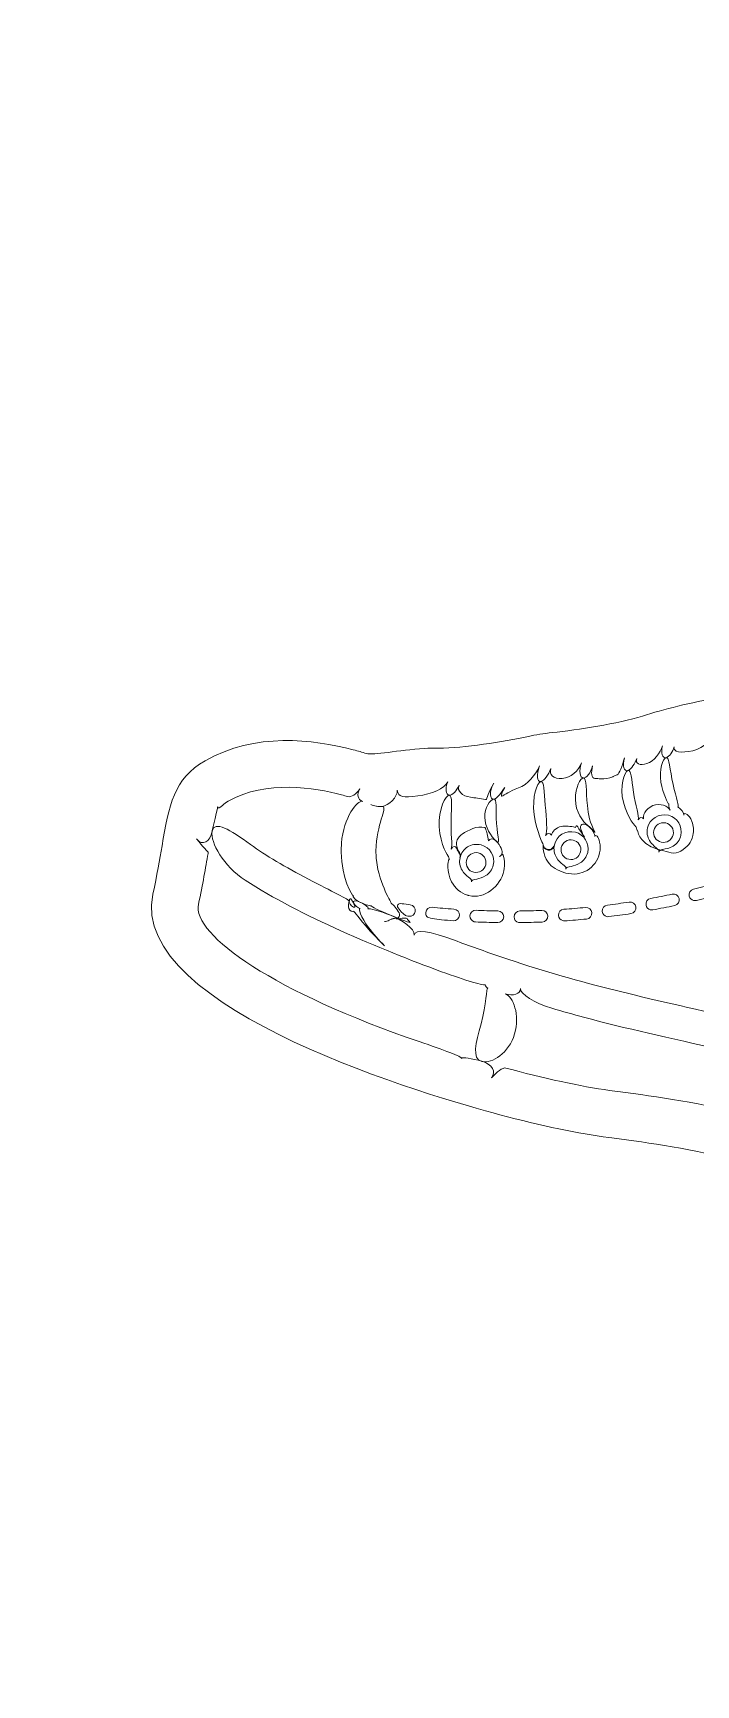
# Model space of a CAD drawing. Header units: inches. Extents: x 147 to 457, y -536 to -220.
# Drawn here: x 367.85 to 376.41, y -331.96 to -310.66 of the extents above; entities that cross this region are included whole.
import ezdxf

# ---------------------------------------------------------------- set-up
doc = ezdxf.new("R2010")
doc.units = ezdxf.units.IN
doc.header["$MEASUREMENT"] = 0
doc.layers.add('Layer 1', color=7, linetype='Continuous')

# ---------------------------------------------------------------- blocks, each defined once
blk = doc.blocks.new('block 5')
at = {"layer": 'Layer 1', "lineweight": 0}
for points in [[(303.59, -260.414), (238.257, -260.414), (183.057, -303.759), (165.153, -363.258), (165.153, -363.258), (442.028, -363.258), (442.028, -363.258), (424.123, -303.759), (368.923, -260.414), (303.59, -260.414)], [(303.59, -260.414), (253.373, -260.414), (210.944, -303.759), (197.185, -363.258), (197.185, -363.258), (409.998, -363.258), (409.998, -363.258), (396.235, -303.759), (353.809, -260.414), (303.59, -260.414)], [(303.59, -260.414), (270.146, -260.414), (241.89, -303.759), (232.725, -363.258), (232.725, -363.258), (374.457, -363.258), (374.457, -363.258), (365.291, -303.759), (337.035, -260.414), (303.59, -260.414)]]:
    blk.add_open_spline(points, degree=3, knots=[0, 0, 0, 0, 1, 1, 1, 2, 2, 2, 3, 3, 3, 3], dxfattribs=at)
blk = doc.blocks.new('block 115')
at = {"layer": 'Layer 1', "lineweight": 0}
for points, knots in [([(369.401, -321.763), (369.078, -323.253), (373.072, -324.394), (373.878, -324.606), (374.415, -324.748), (374.9, -324.851), (375.283, -324.9), (375.283, -324.9), (375.321, -324.906), (375.321, -324.906), (375.833, -324.971), (376.315, -325.035), (377.054, -325.23), (377.49, -325.346), (377.982, -325.498), (378.552, -325.697), (378.891, -325.815), (379.255, -325.927), (379.605, -326.02), (380.435, -326.239), (381.585, -326.464), (382.36, -326.289), (383.165, -326.106), (383.388, -324.948), (383.445, -324.196), (383.472, -323.865), (383.502, -323.329), (383.529, -322.997), (383.589, -322.274), (383.518, -322.024), (383.437, -321.745), (383.406, -321.636), (383.376, -321.534), (383.352, -321.39), (383.299, -321.07), (383.569, -320.351), (383.808, -319.717), (384.224, -318.603), (384.618, -317.551), (383.918, -317.241), (383.472, -317.044), (383.011, -317.281), (382.619, -317.489), (382.468, -317.571), (382.217, -317.705), (382.111, -317.683), (381.925, -317.632), (381.771, -317.502), (381.591, -317.352), (381.418, -317.204), (381.221, -317.038), (380.964, -316.934), (379.67, -316.42), (379.17, -317.203), (378.766, -317.81), (378.607, -318.049), (378.457, -318.273), (378.276, -318.418), (378.276, -318.418), (378.187, -318.493), (378.187, -318.493), (377.906, -318.727), (377.437, -319.116), (376.715, -319.228), (376.333, -319.289), (375.99, -319.378), (375.719, -319.464), (375.402, -319.564), (374.883, -319.643), (374.554, -319.677), (374.44, -319.69), (374.34, -319.706), (374.246, -319.726), (373.921, -319.797), (373.417, -319.879), (373.086, -319.877), (373.02, -319.877), (372.961, -319.878), (372.903, -319.882), (372.571, -319.902), (372.245, -319.975), (372.154, -319.947), (372.103, -319.932), (372.047, -319.915), (371.987, -319.9), (371.469, -319.762), (370.717, -319.674), (370.075, -320.041), (369.669, -320.272), (369.609, -320.617), (369.519, -321.139), (369.491, -321.31), (369.454, -321.517), (369.401, -321.763)], [0, 0, 0, 0, 1, 1, 1, 2, 2, 2, 3, 3, 3, 4, 4, 4, 5, 5, 5, 6, 6, 6, 7, 7, 7, 8, 8, 8, 9, 9, 9, 10, 10, 10, 11, 11, 11, 12, 12, 12, 13, 13, 13, 14, 14, 14, 15, 15, 15, 16, 16, 16, 17, 17, 17, 18, 18, 18, 19, 19, 19, 20, 20, 20, 21, 21, 21, 22, 22, 22, 23, 23, 23, 24, 24, 24, 25, 25, 25, 26, 26, 26, 27, 27, 27, 28, 28, 28, 29, 29, 29, 30, 30, 30, 31, 31, 31, 31]), ([(370.303, -320.613), (370.321, -320.594), (370.346, -320.578), (370.372, -320.562), (370.861, -320.284), (371.498, -320.391), (371.834, -320.48), (371.863, -320.487), (371.891, -320.495), (371.915, -320.503), (371.961, -320.516), (372.027, -320.47), (372.07, -320.405), (372.027, -320.47), (372.047, -320.543), (372.105, -320.565), (372.047, -320.544), (371.857, -320.771), (371.835, -321.103), (371.832, -321.143), (371.831, -321.181), (371.831, -321.221), (371.835, -321.553), (371.971, -321.792), (371.989, -321.782), (371.971, -321.792), (372.012, -321.835), (372.08, -321.867), (372.15, -321.9), (372.212, -321.918), (372.217, -321.912), (372.212, -321.918), (372.323, -321.975), (372.468, -322.034), (372.613, -322.095), (372.727, -322.135), (372.722, -322.127), (372.719, -322.123), (372.716, -322.118), (372.712, -322.114), (372.699, -322.102), (372.689, -322.09), (372.68, -322.077), (372.661, -322.057), (372.582, -322.086), (372.519, -322.077), (372.477, -322.072), (372.424, -322.122), (372.391, -322.113), (372.391, -322.113), (372.391, -322.113), (372.389, -322.113), (372.424, -322.122), (372.477, -322.071), (372.516, -322.077), (372.579, -322.086), (372.606, -322.03), (372.567, -321.984), (372.531, -321.935), (372.491, -321.88), (372.473, -321.878), (372.491, -321.88), (372.323, -321.652), (372.286, -321.324), (372.279, -321.261), (372.278, -321.197), (372.281, -321.14), (372.305, -320.809), (372.439, -320.623), (372.355, -320.631), (372.332, -320.633), (372.31, -320.631), (372.287, -320.628), (372.31, -320.631), (372.335, -320.631), (372.359, -320.629), (372.442, -320.62), (372.56, -320.515), (372.554, -320.418), (372.56, -320.515), (372.637, -320.517), (372.818, -320.494), (372.997, -320.472), (373.168, -320.402), (373.206, -320.311), (373.168, -320.402), (373.182, -320.481), (373.224, -320.485), (373.268, -320.487), (373.32, -320.43), (373.351, -320.357), (373.32, -320.43), (373.39, -320.498), (373.497, -320.511), (373.558, -320.519), (373.623, -320.528), (373.691, -320.542), (373.694, -320.542), (373.698, -320.542), (373.702, -320.542), (373.705, -320.541), (373.734, -320.438), (373.801, -320.33), (373.734, -320.438), (373.751, -320.547), (373.797, -320.538), (373.845, -320.527), (373.899, -320.449), (373.944, -320.384), (373.902, -320.447), (373.89, -320.503), (373.905, -320.498), (373.911, -320.494), (373.92, -320.491), (373.928, -320.486), (373.935, -320.481), (373.996, -320.438), (374.119, -320.391), (374.232, -320.348), (374.342, -320.225), (374.391, -320.107), (374.342, -320.224), (374.361, -320.317), (374.406, -320.308), (374.451, -320.299), (374.503, -320.222), (374.537, -320.141), (374.503, -320.222), (374.573, -320.279), (374.683, -320.27), (374.79, -320.26), (374.895, -320.172), (374.93, -320.068), (374.895, -320.172), (374.913, -320.26), (374.955, -320.264), (374.998, -320.266), (375.048, -320.195), (375.075, -320.106), (375.048, -320.195), (375.064, -320.268), (375.105, -320.27), (375.13, -320.271), (375.153, -320.272), (375.179, -320.275), (375.231, -320.279), (375.284, -320.27), (375.334, -320.247), (375.334, -320.248), (375.353, -320.237), (375.391, -320.223), (375.422, -320.209), (375.457, -320.109), (375.486, -320.004), (375.457, -320.109), (375.483, -320.184), (375.529, -320.167), (375.575, -320.148), (375.621, -320.079), (375.643, -320.01), (375.621, -320.079), (375.684, -320.108), (375.776, -320.077), (375.868, -320.047), (375.95, -319.942), (375.975, -319.847), (375.95, -319.942), (375.978, -320.013), (376.021, -320.001), (376.065, -319.988), (376.108, -319.927), (376.125, -319.862), (376.107, -319.927), (376.219, -319.946), (376.366, -319.911), (376.515, -319.877), (376.641, -319.754), (376.672, -319.634), (376.641, -319.754), (376.67, -319.848), (376.711, -319.839), (376.754, -319.832), (376.794, -319.748), (376.819, -319.658), (376.794, -319.748), (376.791, -319.825), (376.798, -319.824), (376.8, -319.824), (376.805, -319.822), (376.81, -319.822), (376.855, -319.815), (376.9, -319.805), (376.944, -319.797), (377.019, -319.78), (377.079, -319.678), (377.086, -319.571), (377.079, -319.678), (377.114, -319.756), (377.156, -319.744), (377.197, -319.732), (377.23, -319.651), (377.236, -319.565), (377.23, -319.651), (377.301, -319.702), (377.388, -319.67), (377.473, -319.64), (377.518, -319.526), (377.51, -319.419), (377.518, -319.526), (377.571, -319.597), (377.609, -319.582), (377.648, -319.566), (377.663, -319.486), (377.658, -319.406), (377.663, -319.486), (377.739, -319.523), (377.811, -319.484), (377.885, -319.445), (377.924, -319.357), (377.908, -319.287), (377.924, -319.357), (377.972, -319.393), (378.008, -319.371), (378.046, -319.347), (378.064, -319.289), (378.054, -319.24), (378.064, -319.289), (378.138, -319.287), (378.213, -319.232), (378.289, -319.18), (378.31, -319.065), (378.284, -318.973), (378.31, -319.065), (378.374, -319.113), (378.407, -319.088), (378.438, -319.064), (378.439, -318.994), (378.423, -318.931), (378.439, -318.994), (378.489, -319.022), (378.518, -318.998), (378.537, -318.982), (378.554, -318.969), (378.572, -318.954), (378.572, -318.954), (378.655, -318.886), (378.655, -318.886), (378.66, -318.881), (378.666, -318.876), (378.672, -318.871), (378.68, -318.862), (378.647, -318.792), (378.603, -318.71), (378.647, -318.792), (378.714, -318.833), (378.746, -318.804), (378.776, -318.775), (378.769, -318.698), (378.733, -318.63), (378.769, -318.698), (378.831, -318.719), (378.867, -318.68), (378.903, -318.639), (378.886, -318.573), (378.839, -318.525), (378.886, -318.573), (378.952, -318.581), (378.978, -318.548), (379.006, -318.515), (378.992, -318.467), (378.959, -318.432), (378.992, -318.467), (379.069, -318.431), (379.12, -318.358), (379.171, -318.286), (379.166, -318.192), (379.114, -318.144), (379.166, -318.192), (379.224, -318.207), (379.237, -318.186), (379.224, -318.207), (379.302, -318.308), (379.435, -318.377), (379.565, -318.45), (379.702, -318.449), (379.732, -318.42), (379.702, -318.449), (379.715, -318.486), (379.753, -318.492), (379.715, -318.486), (379.666, -318.504), (379.65, -318.54), (379.642, -318.56), (379.634, -318.582), (379.629, -318.606), (379.624, -318.622), (379.624, -318.638), (379.624, -318.652), (379.624, -318.678), (379.643, -318.701), (379.663, -318.706), (379.643, -318.701), (379.627, -318.736), (379.635, -318.78), (379.646, -318.825), (379.67, -318.859), (379.675, -318.859), (379.679, -318.86), (379.682, -318.859), (379.685, -318.859), (379.682, -318.859), (379.676, -318.87), (379.671, -318.878), (379.663, -318.889), (379.684, -318.963), (379.744, -319.031), (379.778, -319.073), (379.821, -319.107), (379.875, -319.122), (379.875, -319.122), (379.889, -319.124), (379.89, -319.124), (380.087, -319.177), (380.307, -318.964), (380.352, -318.765), (380.394, -318.57), (380.299, -318.301), (380.093, -318.245), (380.052, -318.235), (380.009, -318.244), (379.967, -318.261), (379.901, -318.286), (379.882, -318.327), (379.894, -318.365), (379.901, -318.388), (379.905, -318.414), (379.903, -318.433), (379.905, -318.414), (379.897, -318.395), (379.887, -318.381), (379.867, -318.357), (379.828, -318.359), (379.815, -318.362), (379.828, -318.359), (379.7, -318.342), (379.549, -318.269), (379.397, -318.194), (379.289, -318.11), (379.281, -318.122), (379.289, -318.11), (379.259, -318.07), (379.216, -318.031), (379.259, -318.07), (379.428, -317.859), (379.663, -317.626), (379.928, -317.361), (380.223, -317.286), (380.74, -317.492), (380.907, -317.558), (381.051, -317.68), (381.205, -317.81), (381.409, -317.982), (381.639, -318.177), (381.958, -318.261), (381.958, -318.261), (382.01, -318.274), (382.01, -318.274), (382.304, -318.34), (382.595, -318.184), (382.903, -318.019), (383.159, -317.882), (383.45, -317.728), (383.638, -317.777), (383.644, -317.778), (383.651, -317.782), (383.656, -317.784), (383.669, -317.788), (383.716, -318.057), (383.627, -318.377), (383.526, -318.753), (383.352, -319.218), (383.242, -319.504), (382.953, -320.278), (382.68, -321.007), (382.76, -321.487), (382.789, -321.666), (382.825, -321.794), (382.858, -321.908), (382.943, -322.205), (383.012, -322.438), (382.866, -323.538), (382.864, -323.554), (382.864, -323.57), (382.864, -323.585), (382.864, -323.594), (382.864, -323.601), (382.865, -323.608), (382.865, -323.621), (382.879, -323.608), (382.894, -323.576), (382.879, -323.608), (382.866, -323.773), (382.86, -323.95), (382.852, -324.126), (383.004, -324.167), (383.151, -323.982), (383.004, -324.167), (382.815, -324.537), (382.738, -324.86), (382.637, -325.296), (382.468, -325.645), (382.227, -325.701), (381.715, -325.816), (380.84, -325.724), (379.76, -325.438), (379.423, -325.349), (379.074, -325.241), (378.749, -325.129), (378.164, -324.925), (377.659, -324.767), (377.206, -324.646), (376.433, -324.441), (375.931, -324.377), (375.398, -324.308), (375.398, -324.308), (375.359, -324.302), (375.359, -324.302), (375.007, -324.257), (374.536, -324.158), (374.031, -324.024), (374.005, -324.018), (373.98, -324.01), (373.956, -324.004), (373.914, -323.992), (373.838, -324.054), (373.769, -324.13), (373.838, -324.054), (373.775, -323.955), (373.645, -323.917), (373.515, -323.879), (373.397, -323.861), (373.382, -323.879), (373.397, -323.861), (373.151, -323.77), (372.838, -323.663), (370.997, -323.037), (369.902, -322.294), (369.989, -321.889), (370.046, -321.632), (370.081, -321.418), (370.113, -321.238), (370.113, -321.234), (370.113, -321.23), (370.115, -321.227), (370.117, -321.218), (370.043, -321.145), (369.964, -321.048), (370.043, -321.145), (370.137, -321.092), (370.168, -320.943), (370.197, -320.794), (370.239, -320.661), (370.234, -320.636), (370.239, -320.664), (370.266, -320.646), (370.303, -320.613), (370.303, -320.613), (370.303, -320.613), (370.303, -320.613)], [0, 0, 0, 0, 1, 1, 1, 2, 2, 2, 3, 3, 3, 4, 4, 4, 5, 5, 5, 6, 6, 6, 7, 7, 7, 8, 8, 8, 9, 9, 9, 10, 10, 10, 11, 11, 11, 12, 12, 12, 13, 13, 13, 14, 14, 14, 15, 15, 15, 16, 16, 16, 17, 17, 17, 18, 18, 18, 19, 19, 19, 20, 20, 20, 21, 21, 21, 22, 22, 22, 23, 23, 23, 24, 24, 24, 25, 25, 25, 26, 26, 26, 27, 27, 27, 28, 28, 28, 29, 29, 29, 30, 30, 30, 31, 31, 31, 32, 32, 32, 33, 33, 33, 34, 34, 34, 35, 35, 35, 36, 36, 36, 37, 37, 37, 38, 38, 38, 39, 39, 39, 40, 40, 40, 41, 41, 41, 42, 42, 42, 43, 43, 43, 44, 44, 44, 45, 45, 45, 46, 46, 46, 47, 47, 47, 48, 48, 48, 49, 49, 49, 50, 50, 50, 51, 51, 51, 52, 52, 52, 53, 53, 53, 54, 54, 54, 55, 55, 55, 56, 56, 56, 57, 57, 57, 58, 58, 58, 59, 59, 59, 60, 60, 60, 61, 61, 61, 62, 62, 62, 63, 63, 63, 64, 64, 64, 65, 65, 65, 66, 66, 66, 67, 67, 67, 68, 68, 68, 69, 69, 69, 70, 70, 70, 71, 71, 71, 72, 72, 72, 73, 73, 73, 74, 74, 74, 75, 75, 75, 76, 76, 76, 77, 77, 77, 78, 78, 78, 79, 79, 79, 80, 80, 80, 81, 81, 81, 82, 82, 82, 83, 83, 83, 84, 84, 84, 85, 85, 85, 86, 86, 86, 87, 87, 87, 88, 88, 88, 89, 89, 89, 90, 90, 90, 91, 91, 91, 92, 92, 92, 93, 93, 93, 94, 94, 94, 95, 95, 95, 96, 96, 96, 97, 97, 97, 98, 98, 98, 99, 99, 99, 100, 100, 100, 101, 101, 101, 102, 102, 102, 103, 103, 103, 104, 104, 104, 105, 105, 105, 106, 106, 106, 107, 107, 107, 108, 108, 108, 109, 109, 109, 110, 110, 110, 111, 111, 111, 112, 112, 112, 113, 113, 113, 114, 114, 114, 115, 115, 115, 116, 116, 116, 117, 117, 117, 118, 118, 118, 119, 119, 119, 120, 120, 120, 121, 121, 121, 122, 122, 122, 123, 123, 123, 124, 124, 124, 125, 125, 125, 126, 126, 126, 127, 127, 127, 128, 128, 128, 129, 129, 129, 130, 130, 130, 131, 131, 131, 132, 132, 132, 133, 133, 133, 134, 134, 134, 135, 135, 135, 136, 136, 136, 137, 137, 137, 138, 138, 138, 139, 139, 139, 140, 140, 140, 141, 141, 141, 142, 142, 142, 143, 143, 143, 144, 144, 144, 145, 145, 145, 146, 146, 146, 147, 147, 147, 148, 148, 148, 149, 149, 149, 150, 150, 150, 151, 151, 151, 152, 152, 152, 153, 153, 153, 154, 154, 154, 155, 155, 155, 156, 156, 156, 156]), ([(379.775, -318.64), (379.788, -318.582), (379.822, -318.533), (379.871, -318.501), (379.923, -318.47), (379.98, -318.459), (380.048, -318.475), (380.161, -318.504), (380.23, -318.619), (380.204, -318.735), (380.191, -318.794), (380.154, -318.843), (380.108, -318.872), (380.028, -318.924), (379.935, -318.916), (379.928, -318.936), (379.92, -318.956), (379.918, -318.956), (379.923, -318.935), (379.93, -318.915), (379.851, -318.88), (379.803, -318.801), (379.772, -318.754), (379.762, -318.698), (379.775, -318.64), (379.775, -318.64), (379.775, -318.64), (379.775, -318.64)], [0, 0, 0, 0, 1, 1, 1, 2, 2, 2, 3, 3, 3, 4, 4, 4, 5, 5, 5, 6, 6, 6, 7, 7, 7, 8, 8, 8, 9, 9, 9, 9]), ([(372.212, -320.607), (372.233, -320.617), (372.258, -320.623), (372.283, -320.627), (372.258, -320.623), (372.233, -320.617), (372.212, -320.607)], [0, 0, 0, 0, 1, 1, 1, 2, 2, 2, 2])]:
    blk.add_open_spline(points, degree=3, knots=knots, dxfattribs=at)
blk = doc.blocks.new('block 114')
at = {"layer": 'Layer 1'}
blk.add_blockref('block 115', (0, 0), dxfattribs=at)
blk = doc.blocks.new('block 117')
at = {"layer": 'Layer 1', "lineweight": 0}
blk.add_open_spline([(372.176, -321.952), (372.196, -321.941), (372.152, -321.901), (372.086, -321.87), (372.019, -321.84), (371.975, -321.842), (371.989, -321.875), (372.006, -321.908), (372.045, -321.939), (372.077, -321.945), (372.045, -321.939), (372.084, -322.057), (372.185, -322.193), (372.245, -322.272), (372.312, -322.351), (372.391, -322.429), (372.313, -322.352), (372.245, -322.282), (372.183, -322.212), (372.073, -322.089), (371.996, -321.972), (371.987, -321.982), (371.977, -321.992), (371.938, -321.986), (371.929, -321.946), (371.922, -321.921), (371.922, -321.892), (371.928, -321.872), (371.928, -321.868), (371.932, -321.86), (371.936, -321.851), (371.941, -321.839), (371.703, -321.721), (371.409, -321.568), (371.107, -321.412), (370.855, -321.261), (370.661, -321.122), (370.394, -320.926), (370.195, -320.806), (370.167, -320.95), (370.137, -321.095), (370.314, -321.4), (370.593, -321.582), (371.298, -322.041), (372.338, -322.47), (373.124, -322.761), (373.435, -322.876), (373.691, -322.947), (373.69, -322.928), (373.691, -322.948), (373.704, -322.968), (373.721, -322.973), (373.704, -322.968), (373.705, -323.18), (373.635, -323.434), (373.563, -323.686), (373.515, -323.881), (373.645, -323.918), (373.775, -323.955), (373.999, -323.809), (374.067, -323.563), (374.138, -323.318), (374.053, -323.081), (373.945, -323.046), (374.053, -323.081), (374.143, -323.05), (374.142, -322.978), (374.143, -323.05), (374.322, -323.167), (374.548, -323.233), (374.685, -323.274), (374.823, -323.312), (374.959, -323.349), (375.499, -323.492), (376.056, -323.616), (376.747, -323.77), (377.424, -323.922), (378.266, -324.109), (379.363, -324.376), (380.955, -324.762), (382.115, -324.732), (382.81, -324.286), (382.815, -324.284), (382.819, -324.28), (382.823, -324.277), (382.83, -324.272), (382.852, -324.126), (382.859, -323.951), (382.866, -323.774), (382.815, -323.717), (382.727, -323.802), (382.68, -323.844), (382.622, -323.889), (382.554, -323.931), (382.143, -324.183), (381.272, -324.39), (379.465, -323.951), (378.365, -323.683), (377.521, -323.495), (376.842, -323.343), (375.616, -323.069), (374.877, -322.904), (373.891, -322.57), (373.685, -322.499), (373.484, -322.428), (373.292, -322.356), (372.98, -322.241), (372.78, -322.204), (372.774, -322.291), (372.78, -322.204), (372.613, -322.095), (372.468, -322.034), (372.323, -321.975), (372.196, -321.941), (372.176, -321.952)], degree=3, knots=[0, 0, 0, 0, 1, 1, 1, 2, 2, 2, 3, 3, 3, 4, 4, 4, 5, 5, 5, 6, 6, 6, 7, 7, 7, 8, 8, 8, 9, 9, 9, 10, 10, 10, 11, 11, 11, 12, 12, 12, 13, 13, 13, 14, 14, 14, 15, 15, 15, 16, 16, 16, 17, 17, 17, 18, 18, 18, 19, 19, 19, 20, 20, 20, 21, 21, 21, 22, 22, 22, 23, 23, 23, 24, 24, 24, 25, 25, 25, 26, 26, 26, 27, 27, 27, 28, 28, 28, 29, 29, 29, 30, 30, 30, 31, 31, 31, 32, 32, 32, 33, 33, 33, 34, 34, 34, 35, 35, 35, 36, 36, 36, 37, 37, 37, 38, 38, 38, 38], dxfattribs=at)
blk = doc.blocks.new('block 116')
at = {"layer": 'Layer 1'}
blk.add_blockref('block 117', (0, 0), dxfattribs=at)
blk = doc.blocks.new('block 119')
at = {"layer": 'Layer 1', "lineweight": 0}
for points, knots in [([(373.095, -320.895), (373.109, -321.126), (373.217, -321.284), (373.217, -321.274), (373.217, -321.285), (373.22, -321.298), (373.222, -321.304), (373.224, -321.308), (373.225, -321.311), (373.228, -321.315), (373.225, -321.311), (373.221, -321.318), (373.217, -321.324), (373.212, -321.329), (373.185, -321.465), (373.256, -321.601), (373.301, -321.685), (373.37, -321.751), (373.464, -321.775), (373.465, -321.776), (373.477, -321.778), (373.478, -321.779), (373.677, -321.832), (373.887, -321.657), (373.93, -321.459), (373.938, -321.42), (373.942, -321.376), (373.937, -321.334), (373.93, -321.265), (373.914, -321.233), (373.902, -321.252), (373.896, -321.262), (373.885, -321.268), (373.869, -321.275), (373.887, -321.269), (373.897, -321.257), (373.905, -321.241), (373.918, -321.216), (373.887, -321.13), (373.829, -321.074), (373.785, -321.035), (373.744, -321.042), (373.733, -321.074), (373.721, -321.007), (373.705, -320.946), (373.698, -320.93), (373.693, -320.917), (373.69, -320.902), (373.682, -320.901), (373.585, -320.876), (373.474, -320.935), (373.391, -320.987), (373.375, -320.999), (373.358, -321.016), (373.343, -321.035), (373.318, -321.064), (373.311, -321.12), (373.326, -321.158), (373.335, -321.182), (373.344, -321.205), (373.357, -321.225), (373.368, -321.243), (373.37, -321.267), (373.363, -321.288), (373.368, -321.271), (373.365, -321.251), (373.353, -321.235), (373.342, -321.214), (373.329, -321.194), (373.321, -321.172), (373.307, -321.137), (373.27, -321.136), (373.248, -321.179), (373.27, -321.136), (373.243, -320.973), (373.248, -320.799), (373.253, -320.626), (373.268, -320.489), (373.224, -320.486), (373.182, -320.481), (373.081, -320.663), (373.095, -320.895)], [0, 0, 0, 0, 1, 1, 1, 2, 2, 2, 3, 3, 3, 4, 4, 4, 5, 5, 5, 6, 6, 6, 7, 7, 7, 8, 8, 8, 9, 9, 9, 10, 10, 10, 11, 11, 11, 12, 12, 12, 13, 13, 13, 14, 14, 14, 15, 15, 15, 16, 16, 16, 17, 17, 17, 18, 18, 18, 19, 19, 19, 20, 20, 20, 21, 21, 21, 22, 22, 22, 23, 23, 23, 24, 24, 24, 25, 25, 25, 26, 26, 26, 27, 27, 27, 27]), ([(373.46, -321.152), (373.51, -321.122), (373.57, -321.111), (373.637, -321.126), (373.749, -321.156), (373.82, -321.271), (373.793, -321.386), (373.781, -321.445), (373.744, -321.493), (373.696, -321.522), (373.615, -321.576), (373.524, -321.568), (373.517, -321.588), (373.509, -321.608), (373.508, -321.608), (373.513, -321.587), (373.518, -321.567), (373.439, -321.532), (373.391, -321.454), (373.361, -321.405), (373.351, -321.349), (373.365, -321.291), (373.377, -321.233), (373.411, -321.184), (373.46, -321.152), (373.46, -321.152), (373.46, -321.152), (373.46, -321.152)], [0, 0, 0, 0, 1, 1, 1, 2, 2, 2, 3, 3, 3, 4, 4, 4, 5, 5, 5, 6, 6, 6, 7, 7, 7, 8, 8, 8, 9, 9, 9, 9])]:
    blk.add_open_spline(points, degree=3, knots=knots, dxfattribs=at)
blk = doc.blocks.new('block 118')
at = {"layer": 'Layer 1'}
blk.add_blockref('block 119', (0, 0), dxfattribs=at)
blk = doc.blocks.new('block 121')
at = {"layer": 'Layer 1', "lineweight": 0}
blk.add_open_spline([(373.683, -320.77), (373.683, -320.896), (373.769, -321.021), (373.828, -321.076), (373.888, -321.129), (373.85, -321.044), (373.836, -320.852), (373.82, -320.658), (373.845, -320.527), (373.797, -320.536), (373.751, -320.547), (373.683, -320.642), (373.683, -320.77)], degree=3, knots=[0, 0, 0, 0, 1, 1, 1, 2, 2, 2, 3, 3, 3, 4, 4, 4, 4], dxfattribs=at)
blk = doc.blocks.new('block 120')
at = {"layer": 'Layer 1'}
blk.add_blockref('block 121', (0, 0), dxfattribs=at)
blk = doc.blocks.new('block 123')
at = {"layer": 'Layer 1', "lineweight": 0}
blk.add_open_spline([(373.542, -321.479), (373.612, -321.494), (373.68, -321.45), (373.695, -321.381), (373.711, -321.312), (373.667, -321.245), (373.599, -321.229), (373.53, -321.214), (373.461, -321.258), (373.446, -321.326), (373.432, -321.395), (373.475, -321.464), (373.542, -321.479)], degree=3, knots=[0, 0, 0, 0, 1, 1, 1, 2, 2, 2, 3, 3, 3, 4, 4, 4, 4], dxfattribs=at)
blk = doc.blocks.new('block 122')
at = {"layer": 'Layer 1'}
blk.add_blockref('block 123', (0, 0), dxfattribs=at)
blk = doc.blocks.new('block 125')
at = {"layer": 'Layer 1', "lineweight": 0}
for points, knots in [([(374.32, -320.734), (374.353, -320.958), (374.435, -321.119), (374.434, -321.111), (374.434, -321.115), (374.435, -321.123), (374.438, -321.13), (374.435, -321.145), (374.426, -321.246), (374.501, -321.349), (374.549, -321.413), (374.623, -321.461), (374.715, -321.485), (374.715, -321.485), (374.727, -321.489), (374.727, -321.489), (374.927, -321.542), (375.12, -321.43), (375.164, -321.23), (375.175, -321.182), (375.175, -321.135), (375.164, -321.091), (375.147, -321.015), (375.114, -320.987), (375.104, -321.017), (375.104, -321.017), (375.103, -321.019), (375.103, -321.019), (375.108, -320.991), (375.069, -320.92), (375.01, -320.877), (374.949, -320.833), (374.901, -320.868), (374.923, -320.925), (374.936, -320.96), (374.952, -320.995), (374.971, -321.028), (374.952, -320.997), (374.934, -320.972), (374.919, -320.949), (374.889, -320.904), (374.871, -320.871), (374.863, -320.881), (374.86, -320.892), (374.855, -320.901), (374.852, -320.901), (374.789, -320.883), (374.727, -320.879), (374.671, -320.888), (374.6, -320.901), (374.555, -320.957), (374.543, -320.999), (374.524, -320.97), (374.494, -320.967), (374.468, -321.006), (374.496, -320.961), (374.477, -320.793), (374.464, -320.615), (374.45, -320.438), (374.451, -320.299), (374.406, -320.309), (374.361, -320.317), (374.289, -320.51), (374.32, -320.734)], [0, 0, 0, 0, 1, 1, 1, 2, 2, 2, 3, 3, 3, 4, 4, 4, 5, 5, 5, 6, 6, 6, 7, 7, 7, 8, 8, 8, 9, 9, 9, 10, 10, 10, 11, 11, 11, 12, 12, 12, 13, 13, 13, 14, 14, 14, 15, 15, 15, 16, 16, 16, 17, 17, 17, 18, 18, 18, 19, 19, 19, 20, 20, 20, 21, 21, 21, 21]), ([(374.852, -320.962), (374.967, -320.991), (375.036, -321.105), (375.011, -321.222), (374.998, -321.281), (374.962, -321.329), (374.913, -321.359), (374.834, -321.41), (374.742, -321.405), (374.735, -321.424), (374.727, -321.443), (374.726, -321.442), (374.73, -321.423), (374.736, -321.403), (374.657, -321.368), (374.608, -321.289), (374.579, -321.242), (374.568, -321.185), (374.582, -321.127), (374.606, -321.009), (374.726, -320.933), (374.852, -320.962), (374.852, -320.962), (374.852, -320.962), (374.852, -320.962)], [0, 0, 0, 0, 1, 1, 1, 2, 2, 2, 3, 3, 3, 4, 4, 4, 5, 5, 5, 6, 6, 6, 7, 7, 7, 8, 8, 8, 8]), ([(374.489, -321.183), (374.505, -321.188), (374.521, -321.186), (374.538, -321.179), (374.554, -321.172), (374.564, -321.158), (374.572, -321.143), (374.569, -321.163), (374.558, -321.181), (374.535, -321.19), (374.519, -321.197), (374.504, -321.193), (374.487, -321.189), (374.466, -321.182), (374.448, -321.165), (374.438, -321.143), (374.438, -321.141), (374.438, -321.137), (374.438, -321.132), (374.442, -321.143), (374.447, -321.153), (374.454, -321.162), (374.465, -321.174), (374.477, -321.18), (374.489, -321.183), (374.489, -321.183), (374.489, -321.183), (374.489, -321.183)], [0, 0, 0, 0, 1, 1, 1, 2, 2, 2, 3, 3, 3, 4, 4, 4, 5, 5, 5, 6, 6, 6, 7, 7, 7, 8, 8, 8, 9, 9, 9, 9])]:
    blk.add_open_spline(points, degree=3, knots=knots, dxfattribs=at)
blk = doc.blocks.new('block 124')
at = {"layer": 'Layer 1'}
blk.add_blockref('block 125', (0, 0), dxfattribs=at)
blk = doc.blocks.new('block 127')
at = {"layer": 'Layer 1', "lineweight": 0}
blk.add_open_spline([(374.852, -320.539), (374.852, -320.695), (374.949, -320.833), (375.011, -320.877), (375.072, -320.92), (375.104, -320.97), (375.103, -320.965), (375.104, -320.962), (375.104, -320.958), (375.103, -320.957), (375.043, -320.847), (375.015, -320.73), (375.007, -320.618), (374.99, -320.424), (374.998, -320.266), (374.955, -320.263), (374.912, -320.262), (374.852, -320.385), (374.852, -320.539)], degree=3, knots=[0, 0, 0, 0, 1, 1, 1, 2, 2, 2, 3, 3, 3, 4, 4, 4, 5, 5, 5, 6, 6, 6, 6], dxfattribs=at)
blk = doc.blocks.new('block 126')
at = {"layer": 'Layer 1'}
blk.add_blockref('block 127', (0, 0), dxfattribs=at)
blk = doc.blocks.new('block 129')
at = {"layer": 'Layer 1', "lineweight": 0}
blk.add_open_spline([(374.767, -321.312), (374.836, -321.328), (374.903, -321.284), (374.92, -321.214), (374.935, -321.147), (374.891, -321.078), (374.822, -321.064), (374.754, -321.048), (374.685, -321.092), (374.67, -321.161), (374.654, -321.229), (374.699, -321.298), (374.767, -321.312)], degree=3, knots=[0, 0, 0, 0, 1, 1, 1, 2, 2, 2, 3, 3, 3, 4, 4, 4, 4], dxfattribs=at)
blk = doc.blocks.new('block 128')
at = {"layer": 'Layer 1'}
blk.add_blockref('block 129', (0, 0), dxfattribs=at)
blk = doc.blocks.new('block 131')
at = {"layer": 'Layer 1', "lineweight": 0}
blk.add_open_spline([(375.471, -320.576), (375.523, -320.777), (375.637, -320.905), (375.635, -320.895), (375.637, -320.905), (375.641, -320.92), (375.643, -320.926), (375.645, -320.93), (375.646, -320.934), (375.649, -320.939), (375.651, -320.94), (375.652, -320.94), (375.653, -320.941), (375.66, -320.976), (375.678, -321.027), (375.725, -321.074), (375.769, -321.123), (375.837, -321.156), (375.913, -321.18), (375.886, -321.156), (375.843, -321.124), (375.81, -321.071), (375.781, -321.023), (375.769, -320.967), (375.783, -320.908), (375.81, -320.79), (375.928, -320.715), (376.053, -320.744), (376.17, -320.774), (376.238, -320.889), (376.212, -321.003), (376.201, -321.06), (376.165, -321.11), (376.115, -321.142), (376.091, -321.157), (376.064, -321.168), (376.036, -321.173), (376.003, -321.177), (375.976, -321.185), (375.958, -321.193), (376.05, -321.218), (376.131, -321.257), (376.213, -321.205), (376.298, -321.152), (376.347, -321.101), (376.367, -321.003), (376.382, -320.94), (376.376, -320.878), (376.355, -320.824), (376.317, -320.729), (376.261, -320.703), (376.251, -320.737), (376.251, -320.739), (376.251, -320.74), (376.251, -320.742), (376.253, -320.71), (376.214, -320.663), (376.173, -320.636), (376.197, -320.634), (376.152, -320.529), (376.112, -320.349), (376.07, -320.148), (376.066, -319.988), (376.022, -320.002), (375.979, -320.014), (375.93, -320.155), (375.955, -320.315), (375.982, -320.475), (376.048, -320.594), (376.057, -320.597), (376.057, -320.597), (376.058, -320.597), (376.058, -320.597), (376.053, -320.596), (376.057, -320.636), (376.073, -320.676), (376.053, -320.631), (375.947, -320.578), (375.85, -320.62), (375.754, -320.66), (375.715, -320.762), (375.733, -320.791), (375.715, -320.762), (375.681, -320.764), (375.662, -320.801), (375.681, -320.764), (375.625, -320.615), (375.601, -320.445), (375.576, -320.274), (375.575, -320.148), (375.529, -320.167), (375.483, -320.184), (375.418, -320.373), (375.471, -320.576)], degree=3, knots=[0, 0, 0, 0, 1, 1, 1, 2, 2, 2, 3, 3, 3, 4, 4, 4, 5, 5, 5, 6, 6, 6, 7, 7, 7, 8, 8, 8, 9, 9, 9, 10, 10, 10, 11, 11, 11, 12, 12, 12, 13, 13, 13, 14, 14, 14, 15, 15, 15, 16, 16, 16, 17, 17, 17, 18, 18, 18, 19, 19, 19, 20, 20, 20, 21, 21, 21, 22, 22, 22, 23, 23, 23, 24, 24, 24, 25, 25, 25, 26, 26, 26, 27, 27, 27, 28, 28, 28, 29, 29, 29, 30, 30, 30, 31, 31, 31, 31], dxfattribs=at)
blk = doc.blocks.new('block 130')
at = {"layer": 'Layer 1'}
blk.add_blockref('block 131', (0, 0), dxfattribs=at)
blk = doc.blocks.new('block 133')
at = {"layer": 'Layer 1', "lineweight": 0}
blk.add_open_spline([(375.935, -321.188), (375.928, -321.185), (375.922, -321.181), (375.913, -321.18), (375.925, -321.19), (375.933, -321.198), (375.933, -321.204), (375.926, -321.224), (375.928, -321.225), (375.935, -321.206), (375.938, -321.2), (375.95, -321.197), (375.958, -321.193), (375.953, -321.193), (375.952, -321.192), (375.95, -321.192), (375.95, -321.191), (375.935, -321.189), (375.935, -321.189)], degree=3, knots=[0, 0, 0, 0, 1, 1, 1, 2, 2, 2, 3, 3, 3, 4, 4, 4, 5, 5, 5, 6, 6, 6, 6], dxfattribs=at)
blk = doc.blocks.new('block 132')
at = {"layer": 'Layer 1'}
blk.add_blockref('block 133', (0, 0), dxfattribs=at)
blk = doc.blocks.new('block 135')
at = {"layer": 'Layer 1', "lineweight": 0}
blk.add_open_spline([(376.113, -320.995), (376.129, -320.925), (376.085, -320.857), (376.017, -320.842), (375.946, -320.828), (375.879, -320.871), (375.864, -320.94), (375.849, -321.007), (375.893, -321.076), (375.961, -321.092), (376.03, -321.107), (376.098, -321.062), (376.113, -320.995)], degree=3, knots=[0, 0, 0, 0, 1, 1, 1, 2, 2, 2, 3, 3, 3, 4, 4, 4, 4], dxfattribs=at)
blk = doc.blocks.new('block 134')
at = {"layer": 'Layer 1'}
blk.add_blockref('block 135', (0, 0), dxfattribs=at)
blk = doc.blocks.new('block 163')
at = {"layer": 'Layer 1', "lineweight": 0}
blk.add_open_spline([(371.936, -321.835), (371.926, -321.875), (371.951, -321.916), (371.989, -321.927), (371.989, -321.927), (371.996, -321.927), (372.004, -321.931), (372.012, -321.932), (372.004, -321.908), (371.989, -321.874), (371.975, -321.843), (371.955, -321.817), (371.947, -321.822), (371.941, -321.825), (371.938, -321.83), (371.936, -321.835)], degree=3, knots=[0, 0, 0, 0, 1, 1, 1, 2, 2, 2, 3, 3, 3, 4, 4, 4, 5, 5, 5, 5], dxfattribs=at)
blk = doc.blocks.new('block 162')
at = {"layer": 'Layer 1'}
blk.add_blockref('block 163', (0, 0), dxfattribs=at)
blk = doc.blocks.new('block 181')
at = {"layer": 'Layer 1', "lineweight": 0}
blk.add_open_spline([(376.375, -321.842), (376.389, -321.844), (376.401, -321.846), (376.414, -321.842), (376.505, -321.819), (376.599, -321.794), (376.691, -321.768), (376.731, -321.757), (376.755, -321.716), (376.743, -321.676), (376.732, -321.633), (376.689, -321.612), (376.651, -321.623), (376.56, -321.649), (376.467, -321.673), (376.376, -321.697), (376.337, -321.706), (376.311, -321.747), (376.322, -321.788), (376.33, -321.815), (376.351, -321.835), (376.375, -321.842)], degree=3, knots=[0, 0, 0, 0, 1, 1, 1, 2, 2, 2, 3, 3, 3, 4, 4, 4, 5, 5, 5, 6, 6, 6, 7, 7, 7, 7], dxfattribs=at)
blk = doc.blocks.new('block 180')
at = {"layer": 'Layer 1'}
blk.add_blockref('block 181', (0, 0), dxfattribs=at)
blk = doc.blocks.new('block 185')
at = {"layer": 'Layer 1', "lineweight": 0}
blk.add_open_spline([(372.703, -322.047), (372.744, -322.053), (372.782, -322.025), (372.787, -321.983), (372.792, -321.942), (372.762, -321.903), (372.722, -321.899), (372.685, -321.894), (372.648, -321.889), (372.616, -321.884), (372.559, -321.876), (372.538, -321.909), (372.577, -321.956), (372.614, -322.004), (372.66, -322.042), (372.675, -322.043), (372.684, -322.046), (372.693, -322.047), (372.703, -322.047)], degree=3, knots=[0, 0, 0, 0, 1, 1, 1, 2, 2, 2, 3, 3, 3, 4, 4, 4, 5, 5, 5, 6, 6, 6, 6], dxfattribs=at)
blk = doc.blocks.new('block 184')
at = {"layer": 'Layer 1'}
blk.add_blockref('block 185', (0, 0), dxfattribs=at)
blk = doc.blocks.new('block 187')
at = {"layer": 'Layer 1', "lineweight": 0}
blk.add_open_spline([(375.819, -321.962), (375.828, -321.965), (375.841, -321.965), (375.852, -321.964), (375.944, -321.946), (376.039, -321.928), (376.134, -321.908), (376.174, -321.899), (376.199, -321.858), (376.192, -321.818), (376.183, -321.778), (376.142, -321.752), (376.102, -321.761), (376.009, -321.781), (375.916, -321.799), (375.824, -321.816), (375.783, -321.823), (375.757, -321.863), (375.764, -321.904), (375.769, -321.932), (375.791, -321.956), (375.819, -321.962)], degree=3, knots=[0, 0, 0, 0, 1, 1, 1, 2, 2, 2, 3, 3, 3, 4, 4, 4, 5, 5, 5, 6, 6, 6, 7, 7, 7, 7], dxfattribs=at)
blk = doc.blocks.new('block 186')
at = {"layer": 'Layer 1'}
blk.add_blockref('block 187', (0, 0), dxfattribs=at)
blk = doc.blocks.new('block 189')
at = {"layer": 'Layer 1', "lineweight": 0}
blk.add_open_spline([(375.255, -322.05), (375.265, -322.053), (375.272, -322.053), (375.284, -322.051), (375.378, -322.04), (375.472, -322.027), (375.568, -322.012), (375.609, -322.005), (375.638, -321.967), (375.633, -321.926), (375.625, -321.884), (375.587, -321.856), (375.546, -321.864), (375.45, -321.878), (375.357, -321.891), (375.265, -321.902), (375.224, -321.908), (375.196, -321.945), (375.199, -321.987), (375.203, -322.018), (375.227, -322.042), (375.255, -322.05)], degree=3, knots=[0, 0, 0, 0, 1, 1, 1, 2, 2, 2, 3, 3, 3, 4, 4, 4, 5, 5, 5, 6, 6, 6, 7, 7, 7, 7], dxfattribs=at)
blk = doc.blocks.new('block 188')
at = {"layer": 'Layer 1'}
blk.add_blockref('block 189', (0, 0), dxfattribs=at)
blk = doc.blocks.new('block 191')
at = {"layer": 'Layer 1', "lineweight": 0}
blk.add_open_spline([(374.117, -322.127), (374.123, -322.128), (374.13, -322.129), (374.139, -322.128), (374.231, -322.127), (374.327, -322.124), (374.425, -322.121), (374.466, -322.12), (374.498, -322.085), (374.497, -322.043), (374.495, -322.002), (374.46, -321.969), (374.419, -321.971), (374.322, -321.975), (374.227, -321.977), (374.137, -321.978), (374.093, -321.98), (374.061, -322.013), (374.061, -322.054), (374.061, -322.089), (374.086, -322.118), (374.117, -322.127)], degree=3, knots=[0, 0, 0, 0, 1, 1, 1, 2, 2, 2, 3, 3, 3, 4, 4, 4, 5, 5, 5, 6, 6, 6, 7, 7, 7, 7], dxfattribs=at)
blk = doc.blocks.new('block 190')
at = {"layer": 'Layer 1'}
blk.add_blockref('block 191', (0, 0), dxfattribs=at)
blk = doc.blocks.new('block 193')
at = {"layer": 'Layer 1', "lineweight": 0}
blk.add_open_spline([(373.127, -322.092), (373.175, -322.096), (373.225, -322.101), (373.276, -322.104), (373.318, -322.106), (373.353, -322.075), (373.355, -322.034), (373.358, -321.994), (373.33, -321.958), (373.286, -321.954), (373.187, -321.948), (373.093, -321.94), (373.003, -321.931), (372.963, -321.927), (372.925, -321.957), (372.922, -321.998), (372.92, -322.016), (372.925, -322.034), (372.935, -322.048), (372.953, -322.071), (373.044, -322.086), (373.127, -322.092)], degree=3, knots=[0, 0, 0, 0, 1, 1, 1, 2, 2, 2, 3, 3, 3, 4, 4, 4, 5, 5, 5, 6, 6, 6, 7, 7, 7, 7], dxfattribs=at)
blk = doc.blocks.new('block 192')
at = {"layer": 'Layer 1'}
blk.add_blockref('block 193', (0, 0), dxfattribs=at)
blk = doc.blocks.new('block 195')
at = {"layer": 'Layer 1', "lineweight": 0}
blk.add_open_spline([(373.547, -322.117), (373.552, -322.119), (373.557, -322.119), (373.562, -322.12), (373.656, -322.123), (373.752, -322.127), (373.85, -322.127), (373.891, -322.13), (373.926, -322.096), (373.927, -322.053), (373.928, -322.012), (373.894, -321.979), (373.852, -321.976), (373.755, -321.977), (373.66, -321.973), (373.57, -321.969), (373.528, -321.968), (373.493, -322), (373.491, -322.042), (373.49, -322.077), (373.513, -322.109), (373.547, -322.117)], degree=3, knots=[0, 0, 0, 0, 1, 1, 1, 2, 2, 2, 3, 3, 3, 4, 4, 4, 5, 5, 5, 6, 6, 6, 7, 7, 7, 7], dxfattribs=at)
blk = doc.blocks.new('block 194')
at = {"layer": 'Layer 1'}
blk.add_blockref('block 195', (0, 0), dxfattribs=at)
blk = doc.blocks.new('block 197')
at = {"layer": 'Layer 1', "lineweight": 0}
blk.add_open_spline([(374.689, -322.103), (374.695, -322.105), (374.703, -322.106), (374.712, -322.106), (374.805, -322.1), (374.901, -322.091), (374.996, -322.082), (375.039, -322.078), (375.069, -322.042), (375.065, -322), (375.061, -321.959), (375.025, -321.928), (374.984, -321.933), (374.889, -321.942), (374.795, -321.95), (374.702, -321.956), (374.66, -321.958), (374.63, -321.995), (374.633, -322.035), (374.634, -322.069), (374.658, -322.095), (374.689, -322.103)], degree=3, knots=[0, 0, 0, 0, 1, 1, 1, 2, 2, 2, 3, 3, 3, 4, 4, 4, 5, 5, 5, 6, 6, 6, 7, 7, 7, 7], dxfattribs=at)
blk = doc.blocks.new('block 196')
at = {"layer": 'Layer 1'}
blk.add_blockref('block 197', (0, 0), dxfattribs=at)
blk = doc.blocks.new('block 113')
at = {"layer": 'Layer 1'}
for name in ['block 114', 'block 130', 'block 124', 'block 126', 'block 118', 'block 120', 'block 116', 'block 134', 'block 128', 'block 122', 'block 132', 'block 180', 'block 162', 'block 184', 'block 188', 'block 186', 'block 192', 'block 194', 'block 190', 'block 196']:
    blk.add_blockref(name, (0, 0), dxfattribs=at)
blk = doc.blocks.new('block 3')
at = {"layer": 'Layer 1'}
for name in ['block 5', 'block 113']:
    blk.add_blockref(name, (0, 0), dxfattribs=at)
blk = doc.blocks.new('block 2')
at = {"layer": 'Layer 1'}
blk.add_blockref('block 3', (0, 0), dxfattribs=at)

msp = doc.modelspace()

# ---------------------------------------------------------------- block references
at = {"layer": 'Layer 1'}
msp.add_blockref('block 2', (0, 0), dxfattribs=at)

doc.saveas('drawing.dxf')
